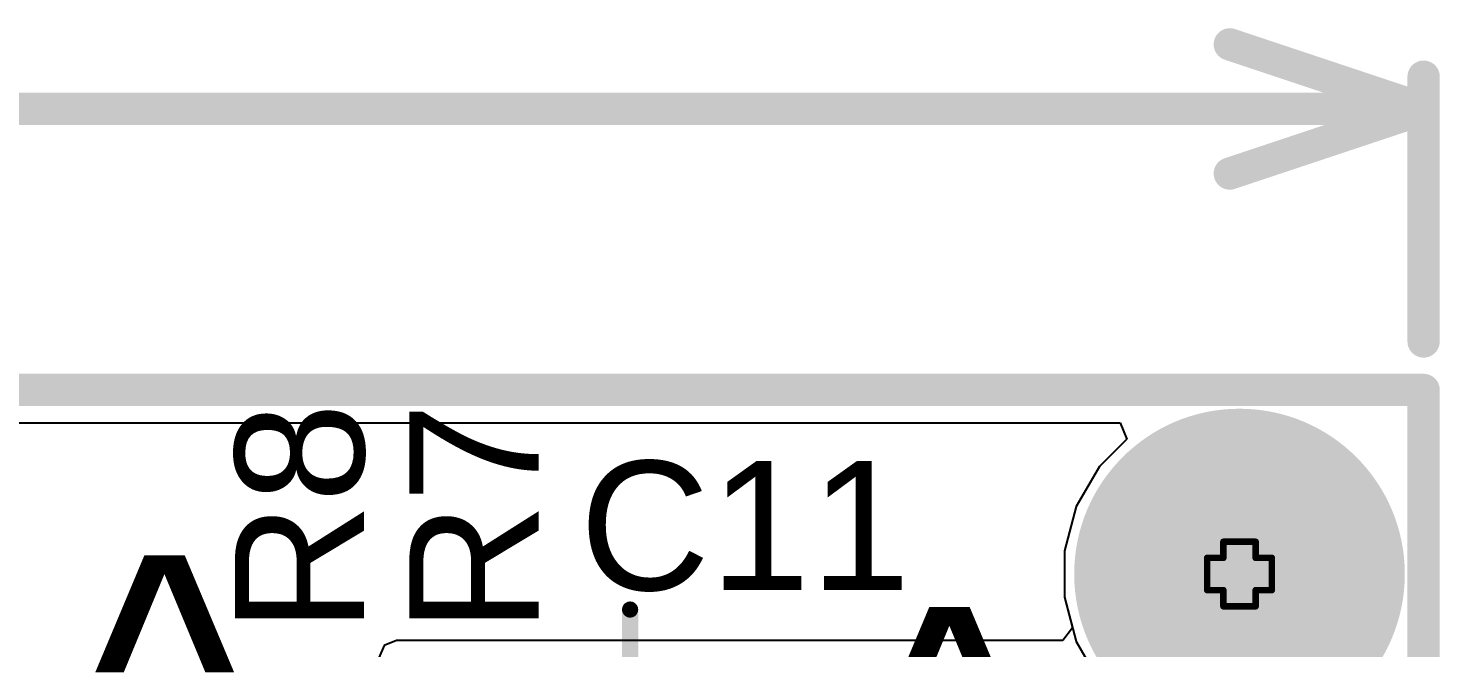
# Model space of a CAD drawing. Header units: inches. Extents: x -0.2 to 17.4, y -0.2 to 2.6.
# Drawn here: x 1.554 to 1.991, y 1.2632 to 1.455 of the extents above; entities that cross this region are included whole.
import ezdxf

# ---------------------------------------------------------------- set-up
doc = ezdxf.new("R2010")
doc.units = ezdxf.units.IN
doc.header["$MEASUREMENT"] = 0
for name, color, linetype in [('Board_Outline', 216, 'Continuous'), ('Bottom Layer', 5, 'Continuous'), ('Bottom Solder', 6, 'Continuous'), ('Dimensions', 6, 'Continuous'), ('Drill Drawing', 1, 'Continuous'), ('Multi-Layer', 9, 'Continuous'), ('Pad Holes', 156, 'Continuous'), ('Top Layer', 1, 'Continuous'), ('Top Overlay', 2, 'Continuous'), ('Top Solder', 216, 'Continuous')]:
    doc.layers.add(name, color=color, linetype=linetype)
doc.styles.add('Arial', font='', dxfattribs={"height": 0.2})
doc.styles.add('Arial_Bold', font='', dxfattribs={"height": 0.2})
doc.styles.get('Arial').set_extended_font_data('Arial')
doc.styles.get('Arial_Bold').set_extended_font_data('Arial', bold=True)

msp = doc.modelspace()

# ---------------------------------------------------------------- hatches: boundary and pattern name
at = {"layer": 'Bottom Layer'}
h = msp.add_hatch(color=5, dxfattribs=at)
edge = h.paths.add_edge_path()
edge.add_arc((1.929, 1.286), 0.04921, 0, 360)
at = {"layer": 'Bottom Solder'}
h = msp.add_hatch(color=6, dxfattribs=at)
edge = h.paths.add_edge_path()
edge.add_arc((1.929, 1.286), 0.05118, 0, 360)
at = {"layer": 'Multi-Layer'}
h = msp.add_hatch(color=9, dxfattribs=at)
edge = h.paths.add_edge_path()
edge.add_arc((1.929, 1.286), 0.04921, 0, 360)
at = {"layer": 'Pad Holes'}
h = msp.add_hatch(color=7, dxfattribs=at)
edge = h.paths.add_edge_path()
edge.add_arc((1.929, 1.286), 0.03937, 0, 360)
at = {"layer": 'Top Layer'}
h = msp.add_hatch(color=1, dxfattribs=at)
edge = h.paths.add_edge_path()
edge.add_arc((1.929, 1.286), 0.04921, 0, 360)
at = {"layer": 'Top Solder'}
h = msp.add_hatch(color=216, dxfattribs=at)
edge = h.paths.add_edge_path()
edge.add_arc((1.929, 1.286), 0.05118, 0, 360)

# ---------------------------------------------------------------- linework, layer by layer
at = {"layer": 'Board_Outline'}
for points in [[(-0.057, 1.343, 0.01, 0.01, 0), (1.986, 1.343, 0.01, 0.01, 0)], [(1.986, 1.343, 0.01, 0.01, 0), (1.986, -0.057, 0.01, 0.01, 0)]]:
    msp.add_lwpolyline(points, format="xyseb", dxfattribs=at)
msp.add_lwpolyline([(1.9835, 1.343, 0.005, 0.005, 1), (1.9885, 1.343, 0.005, 0.005, 1)], format="xyseb", close=True, dxfattribs=at)
msp.add_lwpolyline([(1.9835, 1.343, 0.005, 0.005, 1), (1.9885, 1.343, 0.005, 0.005, 1)], format="xyseb", close=True, dxfattribs=at)
at = {"layer": 'Bottom Layer'}
for p, q in [((-0.0468, 1.3328), (1.89207, 1.3328)), ((1.89207, 1.3328), (1.89414, 1.3278)), ((1.89414, 1.3278), (1.88562, 1.31929)), ((1.88562, 1.31929), (1.87848, 1.30693)), ((1.87848, 1.30693), (1.87479, 1.29314)), ((1.87479, 1.29314), (1.87479, 1.27886)), ((1.87479, 1.27886), (1.87848, 1.26507)), ((1.87848, 1.26507), (1.88562, 1.25271))]:
    msp.add_line(p, q, dxfattribs=at)
at = {"layer": 'Dimensions'}
for points in [[(1.926, 1.45, 0.01, 0.01, 0), (1.986, 1.43, 0.01, 0.01, 0)], [(1.986, 1.358, 0.01, 0.01, 0), (1.986, 1.44, 0.01, 0.01, 0)], [(1.15444, 1.43, 0.01, 0.01, 0), (1.986, 1.43, 0.01, 0.01, 0)], [(1.926, 1.41, 0.01, 0.01, 0), (1.986, 1.43, 0.01, 0.01, 0)]]:
    msp.add_lwpolyline(points, format="xyseb", dxfattribs=at)
for points in [[(1.9235, 1.45, 0.005, 0.005, 1), (1.9285, 1.45, 0.005, 0.005, 1)], [(1.9835, 1.44, 0.005, 0.005, 1), (1.9885, 1.44, 0.005, 0.005, 1)], [(1.9835, 1.43, 0.005, 0.005, 1), (1.9885, 1.43, 0.005, 0.005, 1)], [(1.9835, 1.43, 0.005, 0.005, 1), (1.9885, 1.43, 0.005, 0.005, 1)], [(1.9835, 1.43, 0.005, 0.005, 1), (1.9885, 1.43, 0.005, 0.005, 1)], [(1.9235, 1.41, 0.005, 0.005, 1), (1.9285, 1.41, 0.005, 0.005, 1)], [(1.9835, 1.358, 0.005, 0.005, 1), (1.9885, 1.358, 0.005, 0.005, 1)]]:
    msp.add_lwpolyline(points, format="xyseb", close=True, dxfattribs=at)
at = {"layer": 'Drill Drawing'}
for points in [[(1.924, 1.291, 0.002, 0.002, 0), (1.924, 1.296, 0.002, 0.002, 0)], [(1.924, 1.296, 0.002, 0.002, 0), (1.934, 1.296, 0.002, 0.002, 0)], [(1.934, 1.291, 0.002, 0.002, 0), (1.934, 1.296, 0.002, 0.002, 0)], [(1.919, 1.281, 0.002, 0.002, 0), (1.919, 1.291, 0.002, 0.002, 0)], [(1.919, 1.291, 0.002, 0.002, 0), (1.924, 1.291, 0.002, 0.002, 0)], [(1.934, 1.291, 0.002, 0.002, 0), (1.939, 1.291, 0.002, 0.002, 0)], [(1.939, 1.281, 0.002, 0.002, 0), (1.939, 1.291, 0.002, 0.002, 0)], [(1.919, 1.281, 0.002, 0.002, 0), (1.924, 1.281, 0.002, 0.002, 0)], [(1.924, 1.276, 0.002, 0.002, 0), (1.924, 1.281, 0.002, 0.002, 0)], [(1.934, 1.281, 0.002, 0.002, 0), (1.939, 1.281, 0.002, 0.002, 0)], [(1.934, 1.276, 0.002, 0.002, 0), (1.934, 1.281, 0.002, 0.002, 0)], [(1.924, 1.276, 0.002, 0.002, 0), (1.934, 1.276, 0.002, 0.002, 0)]]:
    msp.add_lwpolyline(points, format="xyseb", dxfattribs=at)
for points in [[(1.9235, 1.296, 0.001, 0.001, 1), (1.9245, 1.296, 0.001, 0.001, 1)], [(1.9235, 1.296, 0.001, 0.001, 1), (1.9245, 1.296, 0.001, 0.001, 1)], [(1.9335, 1.296, 0.001, 0.001, 1), (1.9345, 1.296, 0.001, 0.001, 1)], [(1.9335, 1.296, 0.001, 0.001, 1), (1.9345, 1.296, 0.001, 0.001, 1)], [(1.9185, 1.291, 0.001, 0.001, 1), (1.9195, 1.291, 0.001, 0.001, 1)], [(1.9185, 1.291, 0.001, 0.001, 1), (1.9195, 1.291, 0.001, 0.001, 1)], [(1.9235, 1.291, 0.001, 0.001, 1), (1.9245, 1.291, 0.001, 0.001, 1)], [(1.9235, 1.291, 0.001, 0.001, 1), (1.9245, 1.291, 0.001, 0.001, 1)], [(1.9335, 1.291, 0.001, 0.001, 1), (1.9345, 1.291, 0.001, 0.001, 1)], [(1.9335, 1.291, 0.001, 0.001, 1), (1.9345, 1.291, 0.001, 0.001, 1)], [(1.9385, 1.291, 0.001, 0.001, 1), (1.9395, 1.291, 0.001, 0.001, 1)], [(1.9385, 1.291, 0.001, 0.001, 1), (1.9395, 1.291, 0.001, 0.001, 1)], [(1.9185, 1.281, 0.001, 0.001, 1), (1.9195, 1.281, 0.001, 0.001, 1)], [(1.9185, 1.281, 0.001, 0.001, 1), (1.9195, 1.281, 0.001, 0.001, 1)], [(1.9235, 1.281, 0.001, 0.001, 1), (1.9245, 1.281, 0.001, 0.001, 1)], [(1.9235, 1.281, 0.001, 0.001, 1), (1.9245, 1.281, 0.001, 0.001, 1)], [(1.9335, 1.281, 0.001, 0.001, 1), (1.9345, 1.281, 0.001, 0.001, 1)], [(1.9335, 1.281, 0.001, 0.001, 1), (1.9345, 1.281, 0.001, 0.001, 1)], [(1.9385, 1.281, 0.001, 0.001, 1), (1.9395, 1.281, 0.001, 0.001, 1)], [(1.9385, 1.281, 0.001, 0.001, 1), (1.9395, 1.281, 0.001, 0.001, 1)], [(1.9235, 1.276, 0.001, 0.001, 1), (1.9245, 1.276, 0.001, 0.001, 1)], [(1.9235, 1.276, 0.001, 0.001, 1), (1.9245, 1.276, 0.001, 0.001, 1)], [(1.9335, 1.276, 0.001, 0.001, 1), (1.9345, 1.276, 0.001, 0.001, 1)], [(1.9335, 1.276, 0.001, 0.001, 1), (1.9345, 1.276, 0.001, 0.001, 1)]]:
    msp.add_lwpolyline(points, format="xyseb", close=True, dxfattribs=at)
at = {"layer": 'Top Layer'}
for p, q in [((-0.0468, 1.3328), (1.89207, 1.3328)), ((1.89207, 1.3328), (1.89414, 1.3278)), ((1.89414, 1.3278), (1.88562, 1.31929)), ((1.88562, 1.31929), (1.87848, 1.30693)), ((1.87848, 1.30693), (1.87479, 1.29314)), ((1.87479, 1.29314), (1.87479, 1.27886)), ((1.87479, 1.27886), (1.87733, 1.26938)), ((1.87733, 1.26938), (1.87428, 1.26541)), ((1.66417, 1.26383), (1.66259, 1.26)), ((1.668, 1.26541), (1.66417, 1.26383)), ((1.87428, 1.26541), (1.668, 1.26541))]:
    msp.add_line(p, q, dxfattribs=at)
at = {"layer": 'Top Overlay'}
msp.add_lwpolyline([(1.74034, 1.26, 0.005, 0.005, 0), (1.74034, 1.275, 0.005, 0.005, 0)], format="xyseb", dxfattribs=at)
msp.add_lwpolyline([(1.73909, 1.275, 0.0025, 0.0025, 1), (1.74159, 1.275, 0.0025, 0.0025, 1)], format="xyseb", close=True, dxfattribs=at)

# ---------------------------------------------------------------- texts
for s, height, rotation, style, p in [('R8', 0.04, 90, 'Arial', (1.65799, 1.26768)), ('R7', 0.04, 90, 'Arial', (1.71199, 1.26768)), ('^ ', 0.057, 360, 'Arial_Bold', (1.573, 1.23476)), ('^ ', 0.057, 360, 'Arial_Bold', (1.816, 1.21876))]:
    msp.add_text(s, height=height, rotation=rotation, dxfattribs=dict(at, style=style)).set_placement(p)
at = {"layer": 'Top Overlay', "style": 'Arial'}
msp.add_text('C11', height=0.04, dxfattribs=at).set_placement((1.72468, 1.28101))

doc.saveas('drawing.dxf')
